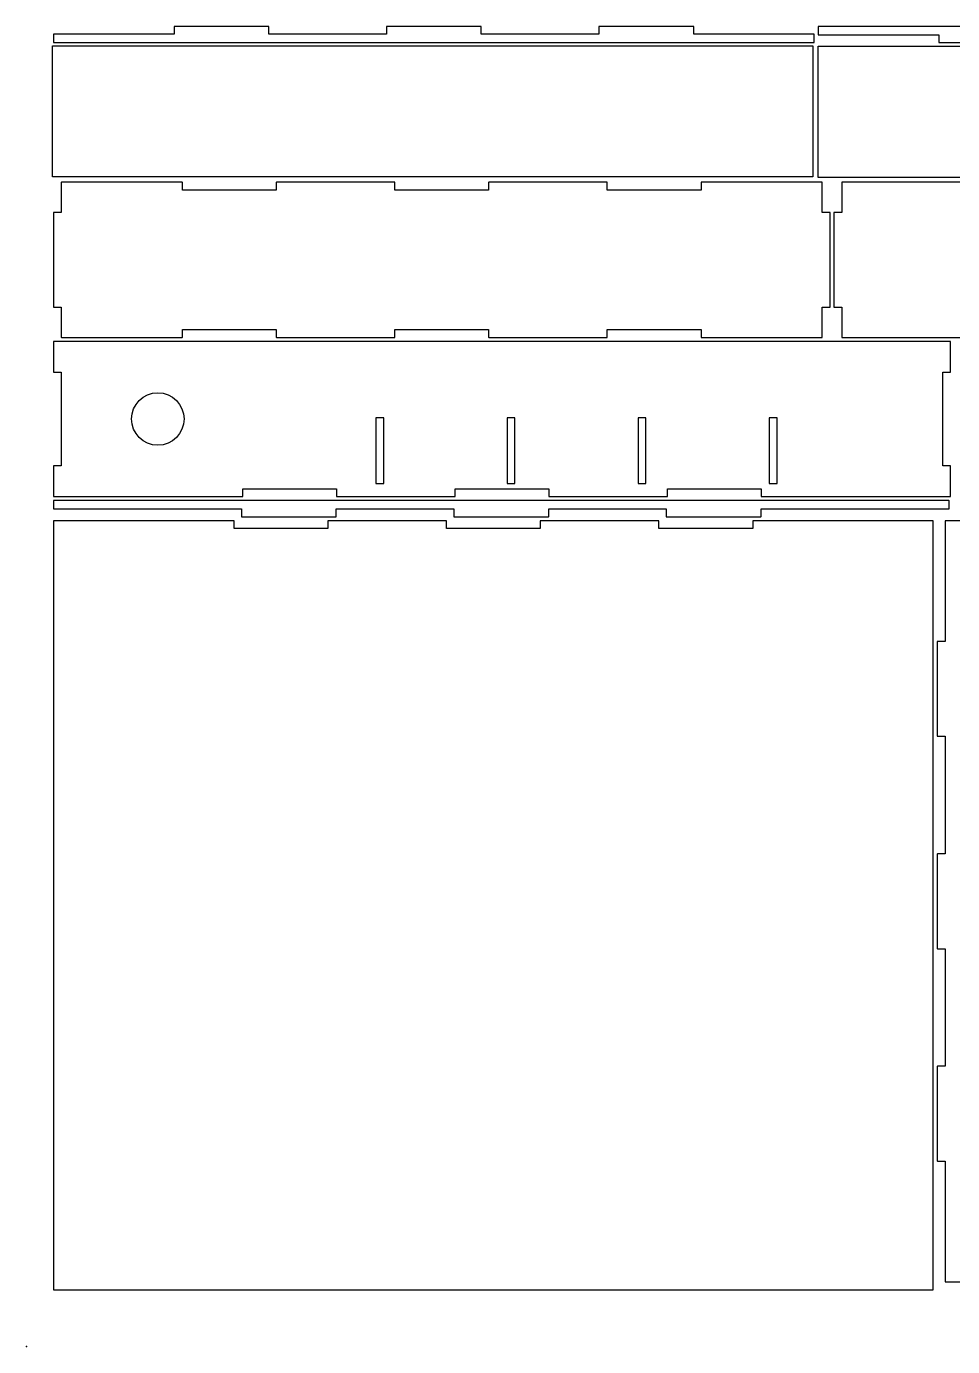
# Model space of a CAD drawing. Header units: centimetres. Extents: x 0 to 81.5, y 0 to 50.3.
# Drawn here: x 0 to 35.3, y 0 to 50.3 of the extents above; entities that cross this region are included whole.
import ezdxf

# ---------------------------------------------------------------- set-up
doc = ezdxf.new("R2010")
doc.units = ezdxf.units.CM
doc.header["$MEASUREMENT"] = 0
doc.layers.add('Familyboardcopy v21_family board', color=7, linetype='Continuous')

msp = doc.modelspace()

# ---------------------------------------------------------------- linework, layer by layer
at = {"layer": 'Familyboardcopy v21_family board'}
for p, q in [((5.638, 50.34), (5.633, 50.337)), ((5.64, 50.34), (5.638, 50.34)), ((9.24, 50.34), (5.64, 50.34)), ((9.242, 50.34), (9.24, 50.34)), ((9.247, 50.337), (9.242, 50.34)), ((13.738, 50.34), (13.733, 50.337)), ((13.74, 50.34), (13.738, 50.34)), ((17.34, 50.34), (13.74, 50.34)), ((17.342, 50.34), (17.34, 50.34)), ((17.347, 50.337), (17.342, 50.34)), ((21.838, 50.34), (21.833, 50.337)), ((21.84, 50.34), (21.838, 50.34)), ((25.44, 50.34), (21.84, 50.34)), ((25.442, 50.34), (25.44, 50.34)), ((25.447, 50.337), (25.442, 50.34)), ((30.208, 50.34), (30.203, 50.337)), ((30.21, 50.34), (30.208, 50.34)), ((59.21, 50.34), (30.21, 50.34)), ((1.033, 50.037), (1.03, 50.032)), ((1.03, 50.032), (1.03, 50.03)), ((1.03, 50.03), (1.03, 49.73)), ((1.038, 50.04), (1.033, 50.037)), ((1.04, 50.04), (1.038, 50.04)), ((5.63, 50.04), (1.04, 50.04)), ((5.633, 50.337), (5.63, 50.332)), ((5.63, 50.332), (5.63, 50.33)), ((5.63, 50.33), (5.63, 50.04)), ((9.25, 50.332), (9.247, 50.337)), ((9.25, 50.33), (9.25, 50.332)), ((9.25, 50.04), (9.25, 50.33)), ((13.73, 50.04), (9.25, 50.04)), ((13.733, 50.337), (13.73, 50.332)), ((13.73, 50.332), (13.73, 50.33)), ((13.73, 50.33), (13.73, 50.04)), ((17.35, 50.332), (17.347, 50.337)), ((17.35, 50.33), (17.35, 50.332)), ((17.35, 50.04), (17.35, 50.33)), ((21.83, 50.04), (17.35, 50.04)), ((21.833, 50.337), (21.83, 50.332)), ((21.83, 50.332), (21.83, 50.33)), ((21.83, 50.33), (21.83, 50.04)), ((25.45, 50.332), (25.447, 50.337)), ((25.45, 50.33), (25.45, 50.332)), ((25.45, 50.04), (25.45, 50.33)), ((30.04, 50.04), (25.45, 50.04)), ((30.042, 50.04), (30.04, 50.04)), ((30.047, 50.037), (30.042, 50.04)), ((30.05, 50.032), (30.047, 50.037)), ((30.05, 50.03), (30.05, 50.032)), ((30.05, 49.73), (30.05, 50.03)), ((30.203, 50.337), (30.2, 50.332)), ((30.2, 50.332), (30.2, 50.33)), ((30.2, 50.33), (30.2, 50.03)), ((30.2, 50.03), (30.2, 50.029)), ((30.2, 50.029), (30.203, 50.023)), ((30.203, 50.023), (30.208, 50.02)), ((30.208, 50.02), (30.21, 50.02)), ((30.21, 50.02), (34.8, 50.02)), ((34.8, 50.02), (34.8, 49.73)), ((1, 49.6), (30, 49.6)), ((1, 44.6), (1, 49.6)), ((1.03, 49.73), (1.03, 49.728)), ((1.03, 49.728), (1.033, 49.723)), ((1.033, 49.723), (1.038, 49.72)), ((1.038, 49.72), (1.04, 49.72)), ((1.04, 49.72), (30.04, 49.72)), ((30, 49.6), (30, 44.6)), ((30.04, 49.72), (30.042, 49.72)), ((30.042, 49.72), (30.047, 49.723)), ((30.047, 49.723), (30.05, 49.728)), ((30.05, 49.728), (30.05, 49.73)), ((30.202, 44.583), (30.202, 49.583)), ((30.202, 49.583), (59.202, 49.583)), ((34.8, 49.73), (34.8, 49.728)), ((34.8, 49.728), (34.803, 49.723)), ((34.803, 49.723), (34.808, 49.72)), ((34.808, 49.72), (34.81, 49.72)), ((34.81, 49.72), (38.41, 49.72)), ((30, 44.6), (1, 44.6)), ((1.333, 44.397), (1.33, 44.392)), ((1.33, 44.392), (1.33, 44.39)), ((1.33, 44.39), (1.33, 44.09)), ((1.338, 44.4), (1.333, 44.397)), ((1.34, 44.4), (1.338, 44.4)), ((5.94, 44.4), (1.34, 44.4)), ((5.942, 44.4), (5.94, 44.4)), ((5.947, 44.397), (5.942, 44.4)), ((5.95, 44.392), (5.947, 44.397)), ((5.95, 44.39), (5.95, 44.392)), ((5.95, 44.1), (5.95, 44.39)), ((9.533, 44.397), (9.53, 44.392)), ((9.53, 44.392), (9.53, 44.39)), ((9.53, 44.39), (9.53, 44.1)), ((9.538, 44.4), (9.533, 44.397)), ((9.54, 44.4), (9.538, 44.4)), ((14.04, 44.4), (9.54, 44.4)), ((14.042, 44.4), (14.04, 44.4)), ((14.047, 44.397), (14.042, 44.4)), ((14.05, 44.392), (14.047, 44.397)), ((14.05, 44.39), (14.05, 44.392)), ((14.05, 44.1), (14.05, 44.39)), ((17.633, 44.397), (17.63, 44.392)), ((17.63, 44.392), (17.63, 44.39)), ((17.63, 44.39), (17.63, 44.1)), ((17.638, 44.4), (17.633, 44.397)), ((17.64, 44.4), (17.638, 44.4)), ((22.14, 44.4), (17.64, 44.4)), ((22.142, 44.4), (22.14, 44.4)), ((22.147, 44.397), (22.142, 44.4)), ((22.15, 44.392), (22.147, 44.397)), ((22.15, 44.39), (22.15, 44.392)), ((22.15, 44.1), (22.15, 44.39)), ((25.733, 44.397), (25.73, 44.392)), ((25.73, 44.392), (25.73, 44.39)), ((25.73, 44.39), (25.73, 44.1)), ((25.738, 44.4), (25.733, 44.397)), ((25.74, 44.4), (25.738, 44.4)), ((30.34, 44.4), (25.74, 44.4)), ((59.202, 44.583), (30.202, 44.583)), ((30.342, 44.4), (30.34, 44.4)), ((30.347, 44.397), (30.342, 44.4)), ((30.35, 44.392), (30.347, 44.397)), ((30.35, 44.39), (30.35, 44.392)), ((30.35, 44.09), (30.35, 44.39)), ((31.103, 44.397), (31.1, 44.392)), ((31.1, 44.392), (31.1, 44.39)), ((31.1, 44.39), (31.1, 44.09)), ((31.108, 44.4), (31.103, 44.397)), ((31.11, 44.4), (31.108, 44.4)), ((35.71, 44.4), (31.11, 44.4)), ((1.33, 44.09), (1.33, 43.25)), ((9.53, 44.1), (5.95, 44.1)), ((17.63, 44.1), (14.05, 44.1)), ((25.73, 44.1), (22.15, 44.1)), ((30.35, 43.25), (30.35, 44.09)), ((31.1, 44.09), (31.1, 43.25)), ((1.033, 43.247), (1.03, 43.242)), ((1.03, 43.242), (1.03, 43.24)), ((1.03, 43.24), (1.03, 39.64)), ((1.038, 43.25), (1.033, 43.247)), ((1.04, 43.25), (1.038, 43.25)), ((1.33, 43.25), (1.04, 43.25)), ((30.64, 43.25), (30.35, 43.25)), ((30.642, 43.25), (30.64, 43.25)), ((30.647, 43.247), (30.642, 43.25)), ((30.65, 43.242), (30.647, 43.247)), ((30.65, 43.24), (30.65, 43.242)), ((30.65, 39.64), (30.65, 43.24)), ((30.803, 43.247), (30.8, 43.242)), ((30.8, 43.242), (30.8, 43.24)), ((30.8, 43.24), (30.8, 39.64)), ((30.808, 43.25), (30.803, 43.247)), ((30.81, 43.25), (30.808, 43.25)), ((31.1, 43.25), (30.81, 43.25)), ((1.03, 39.64), (1.03, 39.638)), ((1.03, 39.638), (1.033, 39.633)), ((1.033, 39.633), (1.038, 39.63)), ((1.038, 39.63), (1.04, 39.63)), ((1.04, 39.63), (1.33, 39.63)), ((1.33, 39.63), (1.33, 38.79)), ((30.35, 39.63), (30.64, 39.63)), ((30.35, 38.79), (30.35, 39.63)), ((30.64, 39.63), (30.642, 39.63)), ((30.642, 39.63), (30.647, 39.633)), ((30.647, 39.633), (30.65, 39.638)), ((30.65, 39.638), (30.65, 39.64)), ((30.8, 39.64), (30.8, 39.638)), ((30.8, 39.638), (30.803, 39.633)), ((30.803, 39.633), (30.808, 39.63)), ((30.808, 39.63), (30.81, 39.63)), ((30.81, 39.63), (31.1, 39.63)), ((31.1, 39.63), (31.1, 38.79)), ((1.33, 38.79), (1.33, 38.49)), ((5.95, 38.78), (9.53, 38.78)), ((5.95, 38.49), (5.95, 38.78)), ((9.53, 38.78), (9.53, 38.49)), ((14.05, 38.49), (14.05, 38.78)), ((14.05, 38.78), (17.63, 38.78)), ((17.63, 38.78), (17.63, 38.49)), ((22.15, 38.49), (22.15, 38.78)), ((22.15, 38.78), (25.73, 38.78)), ((25.73, 38.78), (25.73, 38.49)), ((30.35, 38.49), (30.35, 38.79)), ((31.1, 38.79), (31.1, 38.49)), ((1.033, 38.327), (1.03, 38.322)), ((1.03, 38.322), (1.03, 38.32)), ((1.03, 38.32), (1.03, 38.02)), ((1.038, 38.33), (1.033, 38.327)), ((1.04, 38.33), (1.038, 38.33)), ((1.34, 38.33), (1.04, 38.33)), ((1.33, 38.49), (1.33, 38.488)), ((1.33, 38.488), (1.333, 38.483)), ((1.333, 38.483), (1.338, 38.48)), ((1.338, 38.48), (1.34, 38.48)), ((1.34, 38.48), (5.94, 38.48)), ((34.94, 38.33), (1.34, 38.33)), ((5.94, 38.48), (5.942, 38.48)), ((5.942, 38.48), (5.947, 38.483)), ((5.947, 38.483), (5.95, 38.488)), ((5.95, 38.488), (5.95, 38.49)), ((9.53, 38.49), (9.53, 38.488)), ((9.53, 38.488), (9.533, 38.483)), ((9.533, 38.483), (9.538, 38.48)), ((9.538, 38.48), (9.54, 38.48)), ((9.54, 38.48), (14.04, 38.48)), ((14.04, 38.48), (14.042, 38.48)), ((14.042, 38.48), (14.047, 38.483)), ((14.047, 38.483), (14.05, 38.488)), ((14.05, 38.488), (14.05, 38.49)), ((17.63, 38.49), (17.63, 38.488)), ((17.63, 38.488), (17.633, 38.483)), ((17.633, 38.483), (17.638, 38.48)), ((17.638, 38.48), (17.64, 38.48)), ((17.64, 38.48), (22.14, 38.48)), ((22.14, 38.48), (22.142, 38.48)), ((22.142, 38.48), (22.147, 38.483)), ((22.147, 38.483), (22.15, 38.488)), ((22.15, 38.488), (22.15, 38.49)), ((25.73, 38.49), (25.73, 38.488)), ((25.73, 38.488), (25.733, 38.483)), ((25.733, 38.483), (25.738, 38.48)), ((25.738, 38.48), (25.74, 38.48)), ((25.74, 38.48), (30.34, 38.48)), ((30.34, 38.48), (30.342, 38.48)), ((30.342, 38.48), (30.347, 38.483)), ((30.347, 38.483), (30.35, 38.488)), ((30.35, 38.488), (30.35, 38.49)), ((31.1, 38.49), (31.1, 38.488)), ((31.1, 38.488), (31.103, 38.483)), ((31.103, 38.483), (31.108, 38.48)), ((31.108, 38.48), (31.11, 38.48)), ((31.11, 38.48), (35.71, 38.48)), ((35.24, 38.33), (34.94, 38.33)), ((35.242, 38.33), (35.24, 38.33)), ((35.247, 38.327), (35.242, 38.33)), ((35.25, 38.322), (35.247, 38.327)), ((35.25, 38.32), (35.25, 38.322)), ((35.25, 38.02), (35.25, 38.32)), ((1.03, 38.02), (1.03, 37.17)), ((35.25, 37.17), (35.25, 38.02)), ((1.03, 37.17), (1.03, 37.168)), ((1.03, 37.168), (1.033, 37.163)), ((1.033, 37.163), (1.038, 37.16)), ((1.038, 37.16), (1.04, 37.16)), ((1.04, 37.16), (1.33, 37.16)), ((1.33, 37.16), (1.33, 33.58)), ((34.95, 37.16), (35.24, 37.16)), ((34.95, 33.58), (34.95, 37.16)), ((35.24, 37.16), (35.242, 37.16)), ((35.242, 37.16), (35.247, 37.163)), ((35.247, 37.163), (35.25, 37.168)), ((35.25, 37.168), (35.25, 37.17)), ((13.63, 35.41), (13.33, 35.41)), ((13.33, 35.41), (13.33, 32.91)), ((13.63, 32.91), (13.63, 35.41)), ((18.33, 35.41), (18.33, 32.91)), ((18.63, 35.41), (18.33, 35.41)), ((18.63, 32.91), (18.63, 35.41)), ((23.33, 35.41), (23.33, 32.91)), ((23.63, 35.41), (23.33, 35.41)), ((23.63, 32.91), (23.63, 35.41)), ((28.33, 35.41), (28.33, 32.91)), ((28.63, 35.41), (28.33, 35.41)), ((28.63, 32.91), (28.63, 35.41)), ((1.033, 33.577), (1.03, 33.572)), ((1.03, 33.572), (1.03, 33.57)), ((1.03, 33.57), (1.03, 32.72)), ((1.038, 33.58), (1.033, 33.577)), ((1.04, 33.58), (1.038, 33.58)), ((1.33, 33.58), (1.04, 33.58)), ((35.24, 33.58), (34.95, 33.58)), ((35.242, 33.58), (35.24, 33.58)), ((35.247, 33.577), (35.242, 33.58)), ((35.25, 33.572), (35.247, 33.577)), ((35.25, 33.57), (35.25, 33.572)), ((35.25, 32.72), (35.25, 33.57)), ((13.33, 32.91), (13.63, 32.91)), ((18.33, 32.91), (18.63, 32.91)), ((23.33, 32.91), (23.63, 32.91)), ((28.33, 32.91), (28.63, 32.91)), ((1.03, 32.72), (1.03, 32.42)), ((1.03, 32.42), (1.03, 32.418)), ((1.03, 32.418), (1.033, 32.413)), ((1.033, 32.257), (1.03, 32.252)), ((1.03, 32.252), (1.03, 32.25)), ((1.03, 32.25), (1.03, 31.95)), ((1.033, 32.413), (1.038, 32.41)), ((1.038, 32.26), (1.033, 32.257)), ((1.038, 32.41), (1.04, 32.41)), ((1.04, 32.26), (1.038, 32.26)), ((1.04, 32.41), (1.34, 32.41)), ((1.34, 32.26), (1.04, 32.26)), ((1.34, 32.41), (8.24, 32.41)), ((34.88, 32.26), (1.34, 32.26)), ((8.24, 32.41), (8.242, 32.41)), ((8.242, 32.41), (8.247, 32.413)), ((8.247, 32.413), (8.25, 32.418)), ((8.25, 32.42), (8.25, 32.71)), ((8.25, 32.71), (11.83, 32.71)), ((8.25, 32.418), (8.25, 32.42)), ((11.83, 32.71), (11.83, 32.42)), ((11.83, 32.42), (11.83, 32.418)), ((11.83, 32.418), (11.833, 32.413)), ((11.833, 32.413), (11.838, 32.41)), ((11.838, 32.41), (11.84, 32.41)), ((11.84, 32.41), (16.34, 32.41)), ((16.34, 32.41), (16.342, 32.41)), ((16.342, 32.41), (16.347, 32.413)), ((16.347, 32.413), (16.35, 32.418)), ((16.35, 32.42), (16.35, 32.71)), ((16.35, 32.71), (19.93, 32.71)), ((16.35, 32.418), (16.35, 32.42)), ((19.93, 32.71), (19.93, 32.42)), ((19.93, 32.42), (19.93, 32.418)), ((19.93, 32.418), (19.933, 32.413)), ((19.933, 32.413), (19.938, 32.41)), ((19.938, 32.41), (19.94, 32.41)), ((19.94, 32.41), (24.44, 32.41)), ((24.44, 32.41), (24.442, 32.41)), ((24.442, 32.41), (24.447, 32.413)), ((24.447, 32.413), (24.45, 32.418)), ((24.45, 32.71), (28.03, 32.71)), ((24.45, 32.42), (24.45, 32.71)), ((24.45, 32.418), (24.45, 32.42)), ((28.03, 32.71), (28.03, 32.42)), ((28.03, 32.42), (28.03, 32.418)), ((28.03, 32.418), (28.033, 32.413)), ((28.033, 32.413), (28.038, 32.41)), ((28.038, 32.41), (28.04, 32.41)), ((28.04, 32.41), (34.94, 32.41)), ((35.18, 32.26), (34.88, 32.26)), ((34.94, 32.41), (35.24, 32.41)), ((35.182, 32.26), (35.18, 32.26)), ((35.187, 32.257), (35.182, 32.26)), ((35.19, 32.252), (35.187, 32.257)), ((35.19, 32.25), (35.19, 32.252)), ((35.19, 31.95), (35.19, 32.25)), ((35.24, 32.41), (35.242, 32.41)), ((35.242, 32.41), (35.247, 32.413)), ((35.247, 32.413), (35.25, 32.418)), ((35.25, 32.42), (35.25, 32.72)), ((35.25, 32.418), (35.25, 32.42)), ((1.03, 31.95), (1.03, 31.948)), ((1.03, 31.948), (1.033, 31.943)), ((1.033, 31.943), (1.038, 31.94)), ((1.038, 31.94), (1.04, 31.94)), ((1.04, 31.94), (1.34, 31.94)), ((1.34, 31.94), (8.2, 31.94)), ((8.2, 31.94), (8.2, 31.65)), ((11.82, 31.65), (11.82, 31.94)), ((11.82, 31.94), (16.3, 31.94)), ((16.3, 31.94), (16.3, 31.65)), ((19.92, 31.65), (19.92, 31.94)), ((19.92, 31.94), (24.4, 31.94)), ((24.4, 31.94), (24.4, 31.65)), ((28.02, 31.65), (28.02, 31.94)), ((28.02, 31.94), (34.88, 31.94)), ((34.88, 31.94), (35.18, 31.94)), ((35.18, 31.94), (35.182, 31.94)), ((35.182, 31.94), (35.187, 31.943)), ((35.187, 31.943), (35.19, 31.948)), ((35.19, 31.948), (35.19, 31.95)), ((1.033, 31.487), (1.03, 31.482)), ((1.03, 31.482), (1.03, 31.48)), ((1.03, 31.48), (1.03, 31.18)), ((1.038, 31.49), (1.033, 31.487)), ((1.04, 31.49), (1.038, 31.49)), ((7.91, 31.49), (1.04, 31.49)), ((7.912, 31.49), (7.91, 31.49)), ((7.917, 31.487), (7.912, 31.49)), ((7.92, 31.482), (7.917, 31.487)), ((7.92, 31.48), (7.92, 31.482)), ((7.92, 31.19), (7.92, 31.48)), ((8.2, 31.65), (8.2, 31.648)), ((8.2, 31.648), (8.203, 31.643)), ((8.203, 31.643), (8.208, 31.64)), ((8.208, 31.64), (8.21, 31.64)), ((8.21, 31.64), (11.81, 31.64)), ((11.503, 31.487), (11.5, 31.482)), ((11.5, 31.482), (11.5, 31.48)), ((11.5, 31.48), (11.5, 31.19)), ((11.508, 31.49), (11.503, 31.487)), ((11.51, 31.49), (11.508, 31.49)), ((16.01, 31.49), (11.51, 31.49)), ((11.81, 31.64), (11.812, 31.64)), ((11.812, 31.64), (11.817, 31.643)), ((11.817, 31.643), (11.82, 31.648)), ((11.82, 31.648), (11.82, 31.65)), ((16.012, 31.49), (16.01, 31.49)), ((16.017, 31.487), (16.012, 31.49)), ((16.02, 31.482), (16.017, 31.487)), ((16.02, 31.48), (16.02, 31.482)), ((16.02, 31.19), (16.02, 31.48)), ((16.3, 31.65), (16.3, 31.648)), ((16.3, 31.648), (16.303, 31.643)), ((16.303, 31.643), (16.308, 31.64)), ((16.308, 31.64), (16.31, 31.64)), ((16.31, 31.64), (19.91, 31.64)), ((19.603, 31.487), (19.6, 31.482)), ((19.6, 31.482), (19.6, 31.48)), ((19.6, 31.48), (19.6, 31.19)), ((19.608, 31.49), (19.603, 31.487)), ((19.61, 31.49), (19.608, 31.49)), ((24.11, 31.49), (19.61, 31.49)), ((19.91, 31.64), (19.912, 31.64)), ((19.912, 31.64), (19.917, 31.643)), ((19.917, 31.643), (19.92, 31.648)), ((19.92, 31.648), (19.92, 31.65)), ((24.112, 31.49), (24.11, 31.49)), ((24.117, 31.487), (24.112, 31.49)), ((24.12, 31.482), (24.117, 31.487)), ((24.12, 31.48), (24.12, 31.482)), ((24.12, 31.19), (24.12, 31.48)), ((24.4, 31.65), (24.4, 31.648)), ((24.4, 31.648), (24.403, 31.643)), ((24.403, 31.643), (24.408, 31.64)), ((24.408, 31.64), (24.41, 31.64)), ((24.41, 31.64), (28.01, 31.64)), ((27.703, 31.487), (27.7, 31.482)), ((27.7, 31.482), (27.7, 31.48)), ((27.7, 31.48), (27.7, 31.19)), ((27.708, 31.49), (27.703, 31.487)), ((27.71, 31.49), (27.708, 31.49)), ((34.58, 31.49), (27.71, 31.49)), ((28.01, 31.64), (28.012, 31.64)), ((28.012, 31.64), (28.017, 31.643)), ((28.017, 31.643), (28.02, 31.648)), ((28.02, 31.648), (28.02, 31.65)), ((34.582, 31.49), (34.58, 31.49)), ((34.587, 31.487), (34.582, 31.49)), ((34.59, 31.482), (34.587, 31.487)), ((34.59, 31.48), (34.59, 31.482)), ((34.59, 31.18), (34.59, 31.48)), ((35.043, 31.487), (35.04, 31.482)), ((35.04, 31.482), (35.04, 31.48)), ((35.04, 31.48), (35.04, 26.89)), ((35.048, 31.49), (35.043, 31.487)), ((35.05, 31.49), (35.048, 31.49)), ((41.94, 31.49), (35.05, 31.49)), ((1.03, 31.18), (1.03, 2.18)), ((11.5, 31.19), (7.92, 31.19)), ((19.6, 31.19), (16.02, 31.19)), ((27.7, 31.19), (24.12, 31.19)), ((34.59, 2.18), (34.59, 31.18)), ((34.743, 26.887), (34.74, 26.882)), ((34.74, 26.882), (34.74, 26.88)), ((34.74, 26.88), (34.74, 23.28)), ((34.748, 26.89), (34.743, 26.887)), ((34.75, 26.89), (34.748, 26.89)), ((35.04, 26.89), (34.75, 26.89)), ((34.74, 23.28), (34.74, 23.278)), ((34.74, 23.278), (34.743, 23.273)), ((34.743, 23.273), (34.748, 23.27)), ((34.748, 23.27), (34.75, 23.27)), ((34.75, 23.27), (35.04, 23.27)), ((35.04, 23.27), (35.04, 18.79)), ((34.743, 18.787), (34.74, 18.782)), ((34.74, 18.782), (34.74, 18.78)), ((34.74, 18.78), (34.74, 15.18)), ((34.748, 18.79), (34.743, 18.787)), ((34.75, 18.79), (34.748, 18.79)), ((35.04, 18.79), (34.75, 18.79)), ((34.74, 15.18), (34.74, 15.178)), ((34.74, 15.178), (34.743, 15.173)), ((34.743, 15.173), (34.748, 15.17)), ((34.748, 15.17), (34.75, 15.17)), ((34.75, 15.17), (35.04, 15.17)), ((35.04, 15.17), (35.04, 10.69)), ((34.743, 10.687), (34.74, 10.682)), ((34.74, 10.682), (34.74, 10.68)), ((34.74, 10.68), (34.74, 7.08)), ((34.748, 10.69), (34.743, 10.687)), ((34.75, 10.69), (34.748, 10.69)), ((35.04, 10.69), (34.75, 10.69)), ((34.74, 7.08), (34.74, 7.078)), ((34.74, 7.078), (34.743, 7.073)), ((34.743, 7.073), (34.748, 7.07)), ((34.748, 7.07), (34.75, 7.07)), ((34.75, 7.07), (35.04, 7.07)), ((35.04, 7.07), (35.04, 2.48)), ((1.03, 2.18), (1.03, 2.178)), ((1.03, 2.178), (1.033, 2.173)), ((1.033, 2.173), (1.038, 2.17)), ((1.038, 2.17), (1.04, 2.17)), ((1.04, 2.17), (34.58, 2.17)), ((34.58, 2.17), (34.582, 2.17)), ((34.582, 2.17), (34.587, 2.173)), ((34.587, 2.173), (34.59, 2.178)), ((34.59, 2.178), (34.59, 2.18)), ((35.04, 2.48), (35.04, 2.478)), ((35.04, 2.478), (35.043, 2.473)), ((35.043, 2.473), (35.048, 2.47)), ((35.048, 2.47), (35.05, 2.47)), ((35.05, 2.47), (41.94, 2.47))]:
    msp.add_line(p, q, dxfattribs=at)
msp.add_circle((5.012, 35.37), 1, dxfattribs=at)
msp.add_point((0, 0), dxfattribs=at)

doc.saveas('drawing.dxf')
